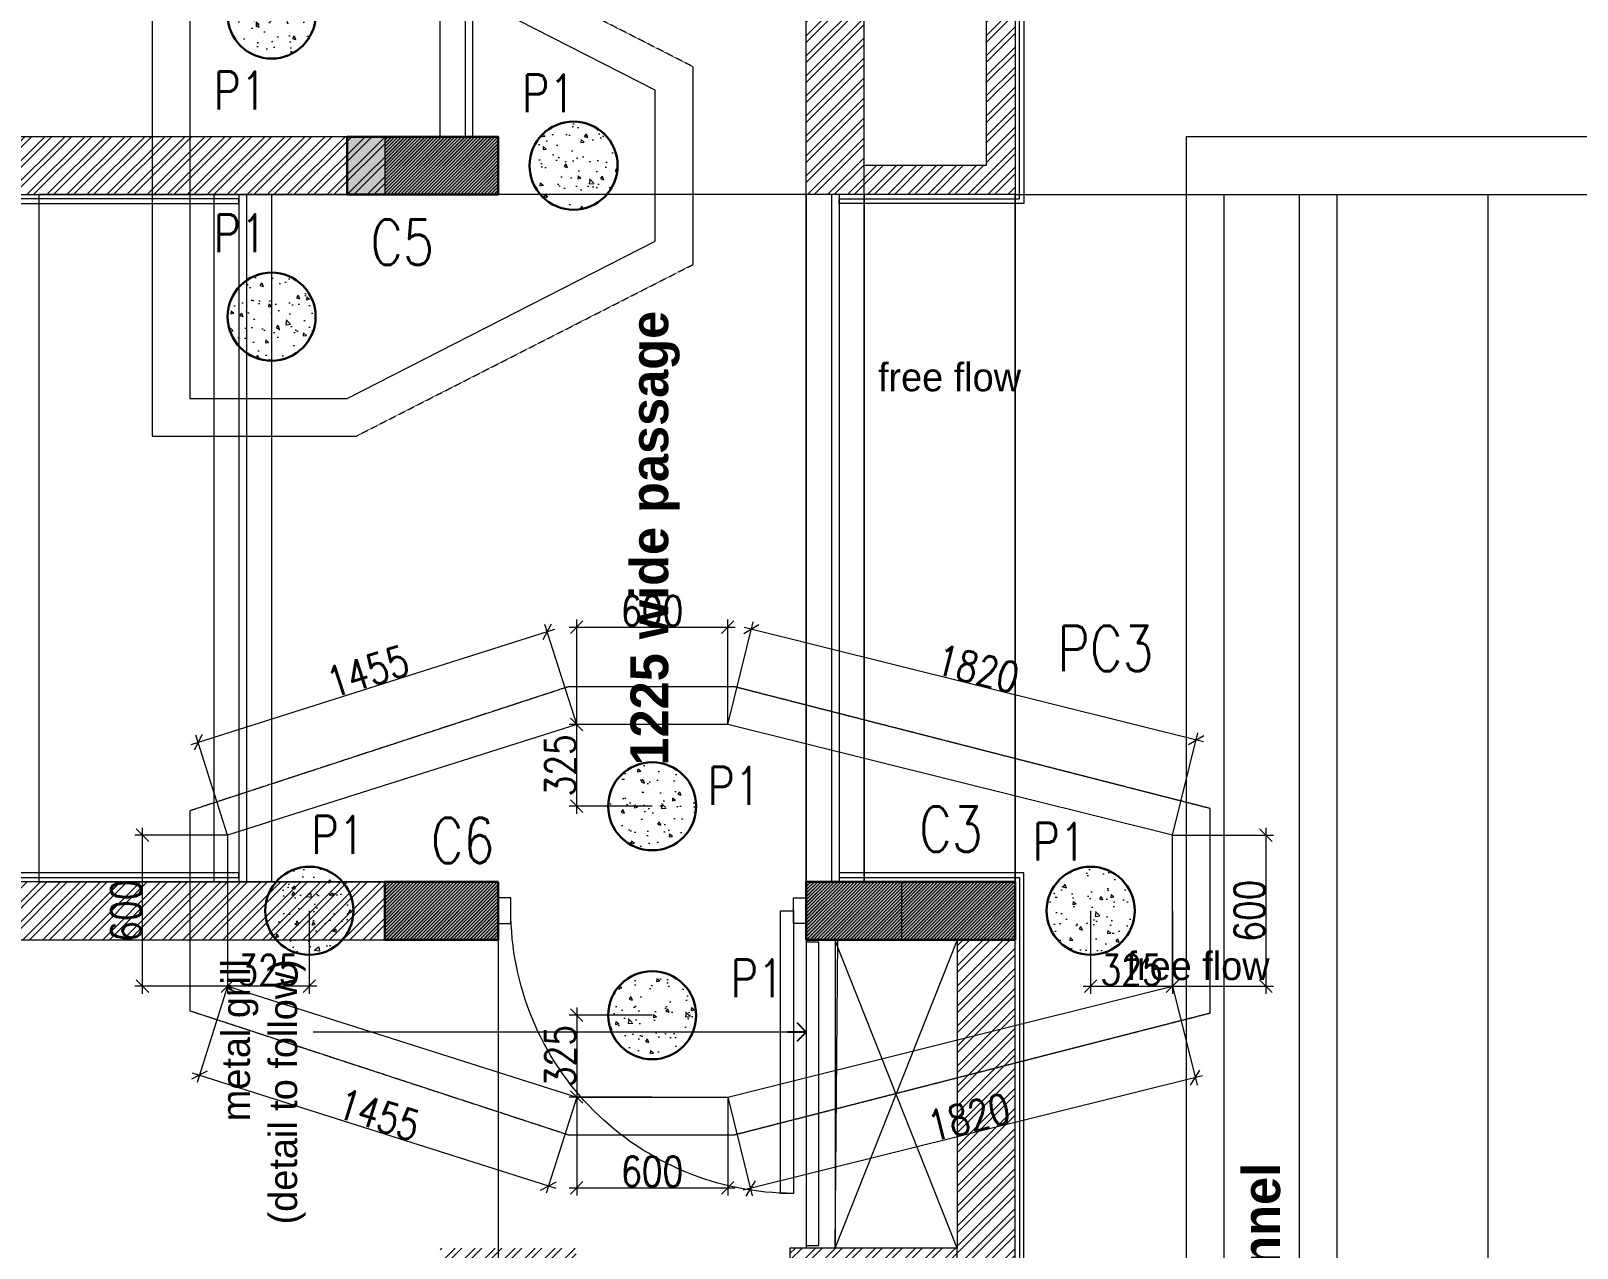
# Model space of a CAD drawing. Header units: metres. Extents: x 5205117 to 5948571, y 646915 to 1143748.
# Drawn here: x 5686707 to 5692852, y 812250 to 817085 of the extents above; entities that cross this region are included whole.
import ezdxf

# ---------------------------------------------------------------- set-up
doc = ezdxf.new("R2010")
doc.units = ezdxf.units.M
doc.header["$MEASUREMENT"] = 0
doc.header["$PDMODE"] = 35
doc.header["$PDSIZE"] = 10
doc.linetypes.add('DASHED', pattern=[0.75, 0.5, -0.25])
doc.linetypes.add('HIDDEN', pattern=[0.375, 0.25, -0.125])
doc.layers.get('0').update_dxf_attribs({"color": 1, "linetype": 'DASHED', "lineweight": 30})
doc.layers.add('A-GF', color=8, linetype='Continuous', lineweight=0, transparency=0.5)
for name, color, linetype, lineweight in [('S-COLUMN & WALL', 5, 'Continuous', 30), ('S-COLUMN_H', 250, 'Continuous', 0), ('S-FOUND-EXCAVATION', 253, 'HIDDEN', 0), ('S-FOUND-FOOTING', 7, 'Continuous', 15), ('S-PILE', 96, 'Continuous', 30), ('S-TEXT', 7, 'Continuous', 0), ('S-TEXT COL.', 1, 'Continuous', 0), ('S-TEXT PILE', 7, 'Continuous', 0)]:
    doc.layers.add(name, color=color, linetype=linetype, lineweight=lineweight)
doc.styles.add('C-ROOM', font='arial.ttf')
doc.styles.add('CENTURY GOTHIC', font='GOTHIC.TTF')
doc.styles.add('SETU 1', font='romans.shx', dxfattribs={"width": 0.8})
doc.styles.get("Standard").update_dxf_attribs({"font": 'GOTHIC.TTF'})
doc.dimstyles.new('A-DIM 100', dxfattribs={"dimscale": 100, "dimtxt": 2.5, "dimasz": 1.5, "dimexe": 1, "dimexo": 1, "dimgap": 0.5, "dimtad": 1, "dimdec": 0, "dimrnd": 5, "dimzin": 3, "dimdsep": 46, "dimtxsty": 'C-ROOM', "dimblk1": 'ARCHTICK', "dimblk2": 'ARCHTICK', "dimsah": 1, "dimcen": 1.5, "dimdle": 1, "dimclrd": 256, "dimclre": 256, "dimclrt": 256, "dimadec": 0, "dimazin": 0, "dimtfac": 0.6, "dimtdec": 0, "dimtofl": 0, "dimtmove": 1, "dimatfit": 3, "dimfxl": 1, "dimtolj": 1, "dimtzin": 0, "dimlwd": -1, "dimlwe": -1, "dimarcsym": 0})
doc.dimstyles.get("Standard").update_dxf_attribs({"dimtxt": 2, "dimasz": 1, "dimexe": 0, "dimexo": 0, "dimgap": 0.1, "dimtad": 1, "dimdsep": 46, "dimtxsty": 'Standard', "dimblk": 'OBLIQUE', "dimcen": 0.1, "dimclrd": 256, "dimclre": 256, "dimclrt": 256, "dimadec": 0, "dimazin": 0, "dimtfac": 1, "dimtofl": 0, "dimtmove": 1, "dimatfit": 2, "dimldrblk": 'OPEN90', "dimfxl": 1, "dimtolj": 1, "dimtzin": 0, "dimlwd": -1, "dimlwe": -1, "dimarcsym": 0})
pattern_1 = [(44.99999999999992, (2002005.084161891, 444907.4846533007), (-6.629126073623877, 6.629126073623889), [])]

# ---------------------------------------------------------------- blocks, each defined once
blk = doc.blocks.new('P2')
at = {"layer": 'S-PILE', "lineweight": 0}
h = blk.add_hatch(dxfattribs=at)
h.set_pattern_fill('AR-CONC', color=256, scale=20)
h.set_pattern_definition([(49.99999999999999, (0, 0), (143.4520365201507, -12.55042699651902), [15, -165]), (355, (0, 0), (-27.7502667226, 150.4384267400024), [12, -132]), (100.45144446, (11.9543362, -1.0458688), (115.7017693454224, 137.8879981937259), [12.7480384, -140.2284224]), (46.18420000000001, (0, 40), (213.4482661343145, -33.10385615861531), [22.5, -247.5]), (96.63563549, (17.787349, 37.2413386), (186.9323891348457, 194.8237201549101), [19.1220684, -210.342752]), (351.1841639899999, (0, 40), (186.9323890109546, 194.823720053998), [18, -198.0000002]), (21, (20, 30), (119.3814104236923, -80.52377813306776), [15, -165]), (326.0000000000001, (20, 30), (48.66306638431634, 145.0300090093706), [12, -132]), (71.45144474, (29.9484508, 23.2896852), (168.0444753459942, 64.50623056127077), [12.748038, -140.2284224]), (37.50000000000001, (0, 0), (2.431971063458134, 66.5787707662623), [0, -130.4, 0, -134, 0, -132.5]), (7.499999999999999, (0, 0), (52.61390748842972, 78.88234237647205), [0, -76.39999999999999, 0, -127.4, 0, -50.5]), (327.5, (-44.6, 0), (106.7644872344818, -4.510974346875951), [0, -50, 0, -156, 0, -207]), (317.5, (-64.6, 0), (116.6372338684772, 20.02099646646354), [0, -65, 0, -103.6, 0, -147])])
edge = h.paths.add_edge_path()
edge.add_arc((0, 0), 175, 0, 360)
at = {"layer": 'S-PILE'}
blk.add_circle((0, 0), 175, dxfattribs=at)
blk = doc.blocks.new('_Oblique')
at = {"color": 0, "linetype": 'ByBlock', "lineweight": -2}
blk.add_line((-0.5, -0.5), (0.5, 0.5), dxfattribs=at)
blk = doc.blocks.new('*D234')
at = {"layer": 'Defpoints', "color": 0, "transparency": 16777216}
for p in [(5691243.6946797, 813290.2664211381), (5689476.194107499, 812850.2658356656), (5689566.595272706, 812487.1206115315)]:
    blk.add_point(p, dxfattribs=at)
at = {"layer": 'S-TEXT', "color": 9, "transparency": 16777216}
for p, q in [((5691243.6946797, 813290.2664211381), (5691341.342851395, 812898.0096718469)), ((5689476.194107499, 812850.2658356656), (5689573.842279194, 812458.0090863744))]:
    blk.add_line(p, q, dxfattribs=at)
at = {"layer": 'S-TEXT', "transparency": 16777216}
blk.add_line((5691363.207370064, 812934.3682034913), (5689537.483747548, 812479.8736050442), dxfattribs=at)
at = {"layer": 'S-TEXT', "transparency": 16777216, "xscale": 50, "yscale": 50, "zscale": 50}
for p, rotation in [((5691334.095844907, 812927.121197004), 13.97903752338413), ((5689566.595272706, 812487.1206115315), 193.9790375233842)]:
    blk.add_blockref('_Oblique', p, dxfattribs=dict(at, rotation=rotation))
at = {"layer": 'S-TEXT', "color": 0, "lineweight": 0, "transparency": 16777216, "insert": (5690434.643711417, 812770.1958754414), "char_height": 120, "attachment_point": 5, "rotation": 13.979037523384171, "style": 'SETU 1'}
blk.add_mtext('\\A1;1820', dxfattribs=at)
blk = doc.blocks.new('*D235')
at = {"layer": 'Defpoints', "color": 0, "transparency": 16777216}
for p in [(5689570.313377553, 814708.3480098948), (5689476.194107499, 814330.2669925063), (5691243.694679702, 813890.2664211378)]:
    blk.add_point(p, dxfattribs=at)
at = {"layer": 'S-TEXT', "color": 9, "transparency": 16777216}
for p, q in [((5689476.194107499, 814330.2669925063), (5689577.560383821, 814737.4595351068)), ((5691243.694679702, 813890.2664211378), (5691345.060956024, 814297.4589637383))]:
    blk.add_line(p, q, dxfattribs=at)
at = {"layer": 'S-TEXT', "transparency": 16777216}
blk.add_line((5691366.925474966, 814261.1004322576), (5689541.201852341, 814715.5950161633), dxfattribs=at)
at = {"layer": 'S-TEXT', "transparency": 16777216, "xscale": 50, "yscale": 50, "zscale": 50}
for p, rotation in [((5689570.313377553, 814708.3480098948), 166.0209629071337), ((5691337.813949754, 814268.3474385263), 346.0209629071337)]:
    blk.add_blockref('_Oblique', p, dxfattribs=dict(at, rotation=rotation))
at = {"layer": 'S-TEXT', "color": 0, "lineweight": 0, "transparency": 16777216, "insert": (5690469.765510568, 814551.4226955022), "char_height": 120, "attachment_point": 5, "rotation": 346.0209629071337, "style": 'SETU 1'}
blk.add_mtext('\\A1;1820', dxfattribs=at)
blk = doc.blocks.new('*D236')
at = {"layer": 'Defpoints', "color": 0, "transparency": 16777216}
for p in [(5688876.194107499, 814330.2669925062), (5687371.789861823, 814258.9112892657), (5687488.693565812, 813890.2664211377)]:
    blk.add_point(p, dxfattribs=at)
at = {"layer": 'S-TEXT', "transparency": 16777216}
blk.add_line((5688787.886958175, 814707.9803258447), (5687343.193307158, 814249.8428240552), dxfattribs=at)
at = {"layer": 'S-TEXT', "color": 9, "transparency": 16777216}
for p, q in [((5688876.194107499, 814330.2669925062), (5688750.2219383, 814727.5084152995)), ((5687488.693565812, 813890.2664211377), (5687362.721396613, 814287.507843931))]:
    blk.add_line(p, q, dxfattribs=at)
at = {"layer": 'S-TEXT', "transparency": 16777216, "xscale": 50, "yscale": 50, "zscale": 50}
for p, rotation in [((5688759.29040351, 814698.9118606342), 17.59472745120702), ((5687371.789861823, 814258.9112892657), 197.594727451207)]:
    blk.add_blockref('_Oblique', p, dxfattribs=dict(at, rotation=rotation))
at = {"layer": 'S-TEXT', "color": 0, "lineweight": 0, "transparency": 16777216, "insert": (5688045.891791377, 814540.8707767251), "char_height": 120, "attachment_point": 5, "rotation": 17.59472745120699, "style": 'SETU 1'}
blk.add_mtext('\\A1;1455', dxfattribs=at)
blk = doc.blocks.new('*D237')
at = {"layer": 'Defpoints', "color": 0, "transparency": 16777216}
for p in [(5687488.69356581, 813290.2664211378), (5688876.194107498, 812850.2658356649), (5688764.179903291, 812497.0395579154)]:
    blk.add_point(p, dxfattribs=at)
at = {"layer": 'S-TEXT', "color": 9, "transparency": 16777216}
for p, q in [((5687488.69356581, 813290.2664211378), (5687367.610896129, 812908.4435888068)), ((5688876.194107498, 812850.2658356649), (5688755.111437816, 812468.4430033339))]:
    blk.add_line(p, q, dxfattribs=at)
at = {"layer": 'S-TEXT', "transparency": 16777216}
blk.add_line((5687348.082807021, 812946.1086088631), (5688792.776457873, 812487.9710924409), dxfattribs=at)
at = {"layer": 'S-TEXT', "transparency": 16777216, "xscale": 50, "yscale": 50, "zscale": 50}
for p, rotation in [((5687376.679361603, 812937.0401433883), 162.4052720195988), ((5688764.179903291, 812497.0395579154), 342.4052720195988)]:
    blk.add_blockref('_Oblique', p, dxfattribs=dict(at, rotation=rotation))
at = {"layer": 'S-TEXT', "color": 0, "lineweight": 0, "transparency": 16777216, "insert": (5688090.077974309, 812778.9990522452), "char_height": 120, "attachment_point": 5, "rotation": 342.4052720195988, "style": 'SETU 1'}
blk.add_mtext('\\A1;1455', dxfattribs=at)
blk = doc.blocks.new('*D238')
at = {"layer": 'Defpoints', "color": 0, "transparency": 16777216}
for p in [(5691243.694679702, 813890.2664211382), (5691243.694679702, 813290.2664211382), (5691614.956580637, 813290.2664211382)]:
    blk.add_point(p, dxfattribs=at)
at = {"layer": 'S-TEXT', "color": 9, "transparency": 16777216}
for p, q in [((5691243.694679702, 813890.2664211382), (5691644.956580637, 813890.2664211382)), ((5691243.694679702, 813290.2664211382), (5691644.956580637, 813290.2664211382))]:
    blk.add_line(p, q, dxfattribs=at)
at = {"layer": 'S-TEXT', "transparency": 16777216}
blk.add_line((5691614.956580637, 813920.2664211382), (5691614.956580637, 813260.2664211382), dxfattribs=at)
at = {"layer": 'S-TEXT', "transparency": 16777216, "xscale": 50, "yscale": 50, "zscale": 50}
for p, rotation in [((5691614.956580637, 813890.2664211382), 90), ((5691614.956580637, 813290.2664211382), 270)]:
    blk.add_blockref('_Oblique', p, dxfattribs=dict(at, rotation=rotation))
at = {"layer": 'S-TEXT', "color": 0, "lineweight": 0, "transparency": 16777216, "insert": (5691549.956580636, 813590.2664211363), "char_height": 120, "attachment_point": 5, "rotation": 90, "style": 'SETU 1'}
blk.add_mtext('\\A1;600', dxfattribs=at)
blk = doc.blocks.new('*D239')
at = {"layer": 'Defpoints', "color": 0, "transparency": 16777216}
for p in [(5688876.194107498, 812850.2658356653), (5689476.194107498, 812850.2658356653), (5689476.194107498, 812489.6467525458)]:
    blk.add_point(p, dxfattribs=at)
at = {"layer": 'S-TEXT', "color": 9, "transparency": 16777216}
for p, q in [((5688876.194107498, 812850.2658356653), (5688876.194107498, 812459.6467525458)), ((5689476.194107498, 812850.2658356653), (5689476.194107498, 812459.6467525458))]:
    blk.add_line(p, q, dxfattribs=at)
at = {"layer": 'S-TEXT', "transparency": 16777216}
blk.add_line((5688846.194107498, 812489.6467525458), (5689506.194107498, 812489.6467525458), dxfattribs=at)
at = {"layer": 'S-TEXT', "transparency": 16777216, "xscale": 50, "yscale": 50, "zscale": 50, "rotation": 180}
blk.add_blockref('_Oblique', (5688876.194107498, 812489.6467525458), dxfattribs=at)
at = {"layer": 'S-TEXT', "transparency": 16777216, "xscale": 50, "yscale": 50, "zscale": 50}
blk.add_blockref('_Oblique', (5689476.194107498, 812489.6467525458), dxfattribs=at)
at = {"layer": 'S-TEXT', "color": 0, "lineweight": 0, "transparency": 16777216, "insert": (5689176.194107498, 812554.6467525458), "char_height": 120, "attachment_point": 5, "style": 'SETU 1'}
blk.add_mtext('\\A1;600', dxfattribs=at)
blk = doc.blocks.new('*D240')
at = {"layer": 'Defpoints', "color": 0, "transparency": 16777216}
for p in [(5687150.925110467, 813890.2664211382), (5687488.693565813, 813890.2664211382), (5687488.693565813, 813290.2664211382)]:
    blk.add_point(p, dxfattribs=at)
at = {"layer": 'S-TEXT', "color": 9, "transparency": 16777216}
for p, q in [((5687488.693565813, 813890.2664211382), (5687120.925110467, 813890.2664211382)), ((5687488.693565813, 813290.2664211382), (5687120.925110467, 813290.2664211382))]:
    blk.add_line(p, q, dxfattribs=at)
at = {"layer": 'S-TEXT', "transparency": 16777216}
blk.add_line((5687150.925110467, 813260.2664211382), (5687150.925110467, 813920.2664211382), dxfattribs=at)
at = {"layer": 'S-TEXT', "transparency": 16777216, "xscale": 50, "yscale": 50, "zscale": 50}
for p, rotation in [((5687150.925110467, 813890.2664211382), 90), ((5687150.925110467, 813290.2664211382), 270)]:
    blk.add_blockref('_Oblique', p, dxfattribs=dict(at, rotation=rotation))
at = {"layer": 'S-TEXT', "color": 0, "lineweight": 0, "transparency": 16777216, "insert": (5687085.925110466, 813590.2664211363), "char_height": 120, "attachment_point": 5, "rotation": 90, "style": 'SETU 1'}
blk.add_mtext('\\A1;600', dxfattribs=at)
blk = doc.blocks.new('*D241')
at = {"layer": 'Defpoints', "color": 0, "transparency": 16777216}
for p in [(5689476.194107498, 814716.7748703465), (5688876.194107498, 814330.2669925062), (5689476.194107498, 814330.2669925062)]:
    blk.add_point(p, dxfattribs=at)
at = {"layer": 'S-TEXT', "color": 9, "transparency": 16777216}
for p, q in [((5688876.194107498, 814330.2669925062), (5688876.194107498, 814746.7748703465)), ((5689476.194107498, 814330.2669925062), (5689476.194107498, 814746.7748703465))]:
    blk.add_line(p, q, dxfattribs=at)
at = {"layer": 'S-TEXT', "transparency": 16777216}
blk.add_line((5688846.194107498, 814716.7748703465), (5689506.194107498, 814716.7748703465), dxfattribs=at)
at = {"layer": 'S-TEXT', "transparency": 16777216, "xscale": 50, "yscale": 50, "zscale": 50, "rotation": 180}
blk.add_blockref('_Oblique', (5688876.194107498, 814716.7748703465), dxfattribs=at)
at = {"layer": 'S-TEXT', "transparency": 16777216, "xscale": 50, "yscale": 50, "zscale": 50}
blk.add_blockref('_Oblique', (5689476.194107498, 814716.7748703465), dxfattribs=at)
at = {"layer": 'S-TEXT', "color": 0, "lineweight": 0, "transparency": 16777216, "insert": (5689176.194107498, 814781.7748703465), "char_height": 120, "attachment_point": 5, "style": 'SETU 1'}
blk.add_mtext('\\A1;600', dxfattribs=at)
blk = doc.blocks.new('*D231')
at = {"layer": 'Defpoints', "color": 0, "transparency": 16777216}
for p in [(5687488.693565811, 813590.266337212), (5687813.693565811, 813590.266337212), (5687488.693565811, 813290.266421139)]:
    blk.add_point(p, dxfattribs=at)
at = {"layer": 'S-TEXT', "color": 9, "transparency": 16777216}
for p, q in [((5687488.693565811, 813590.266337212), (5687488.693565811, 813260.266421139)), ((5687813.693565811, 813590.266337212), (5687813.693565811, 813260.266421139))]:
    blk.add_line(p, q, dxfattribs=at)
at = {"layer": 'S-TEXT', "transparency": 16777216}
blk.add_line((5687843.693565811, 813290.266421139), (5687458.693565811, 813290.266421139), dxfattribs=at)
at = {"layer": 'S-TEXT', "transparency": 16777216, "xscale": 50, "yscale": 50, "zscale": 50, "rotation": 180}
blk.add_blockref('_Oblique', (5687488.693565811, 813290.266421139), dxfattribs=at)
at = {"layer": 'S-TEXT', "transparency": 16777216, "xscale": 50, "yscale": 50, "zscale": 50}
blk.add_blockref('_Oblique', (5687813.693565811, 813290.266421139), dxfattribs=at)
at = {"layer": 'S-TEXT', "color": 0, "lineweight": 0, "transparency": 16777216, "insert": (5687651.193565811, 813355.266421139), "char_height": 120, "attachment_point": 5, "style": 'SETU 1'}
blk.add_mtext('\\A1;325', dxfattribs=at)
blk = doc.blocks.new('*D242')
at = {"layer": 'Defpoints', "color": 0, "transparency": 16777216}
for p in [(5690918.6946797, 813590.266337212), (5691243.6946797, 813590.2664211377), (5691243.6946797, 813290.2664211378)]:
    blk.add_point(p, dxfattribs=at)
at = {"layer": 'S-TEXT', "color": 9, "transparency": 16777216}
for p, q in [((5690918.6946797, 813590.266337212), (5690918.6946797, 813260.2664211378)), ((5691243.6946797, 813590.2664211377), (5691243.6946797, 813260.2664211378))]:
    blk.add_line(p, q, dxfattribs=at)
at = {"layer": 'S-TEXT', "transparency": 16777216}
blk.add_line((5690888.6946797, 813290.2664211378), (5691273.6946797, 813290.2664211378), dxfattribs=at)
at = {"layer": 'S-TEXT', "transparency": 16777216, "xscale": 50, "yscale": 50, "zscale": 50, "rotation": 180}
blk.add_blockref('_Oblique', (5690918.6946797, 813290.2664211378), dxfattribs=at)
at = {"layer": 'S-TEXT', "transparency": 16777216, "xscale": 50, "yscale": 50, "zscale": 50}
blk.add_blockref('_Oblique', (5691243.6946797, 813290.2664211378), dxfattribs=at)
at = {"layer": 'S-TEXT', "color": 0, "lineweight": 0, "transparency": 16777216, "insert": (5691081.1946797, 813355.2664211378), "char_height": 120, "attachment_point": 5, "style": 'SETU 1'}
blk.add_mtext('\\A1;325', dxfattribs=at)
blk = doc.blocks.new('*D243')
at = {"layer": 'Defpoints', "color": 0, "transparency": 16777216}
for p in [(5688876.194107513, 814330.2669925067), (5689176.1941075, 814330.2669925067), (5689176.1941075, 814005.2669925067)]:
    blk.add_point(p, dxfattribs=at)
at = {"layer": 'S-TEXT', "color": 9, "transparency": 16777216}
for p, q in [((5689176.1941075, 814330.2669925067), (5688846.194107513, 814330.2669925067)), ((5689176.1941075, 814005.2669925067), (5688846.194107513, 814005.2669925067))]:
    blk.add_line(p, q, dxfattribs=at)
at = {"layer": 'S-TEXT', "transparency": 16777216}
blk.add_line((5688876.194107513, 813975.2669925067), (5688876.194107513, 814360.2669925067), dxfattribs=at)
at = {"layer": 'S-TEXT', "transparency": 16777216, "xscale": 50, "yscale": 50, "zscale": 50}
for p, rotation in [((5688876.194107513, 814330.2669925067), 90), ((5688876.194107513, 814005.2669925067), 270)]:
    blk.add_blockref('_Oblique', p, dxfattribs=dict(at, rotation=rotation))
at = {"layer": 'S-TEXT', "color": 0, "lineweight": 0, "transparency": 16777216, "insert": (5688811.194107512, 814167.7669925048), "char_height": 120, "attachment_point": 5, "rotation": 90, "style": 'SETU 1'}
blk.add_mtext('\\A1;325', dxfattribs=at)
blk = doc.blocks.new('*D244')
at = {"layer": 'Defpoints', "color": 0, "transparency": 16777216}
for p in [(5689176.194107499, 813175.2658535835), (5688876.194107513, 812850.2658356657), (5689176.1941075, 812850.2658356657)]:
    blk.add_point(p, dxfattribs=at)
at = {"layer": 'S-TEXT', "transparency": 16777216}
blk.add_line((5688876.194107513, 813205.2658535835), (5688876.194107513, 812820.2658356657), dxfattribs=at)
at = {"layer": 'S-TEXT', "color": 9, "transparency": 16777216}
for p, q in [((5689176.194107499, 813175.2658535835), (5688846.194107513, 813175.2658535835)), ((5689176.1941075, 812850.2658356657), (5688846.194107513, 812850.2658356657))]:
    blk.add_line(p, q, dxfattribs=at)
at = {"layer": 'S-TEXT', "transparency": 16777216, "xscale": 50, "yscale": 50, "zscale": 50}
for p, rotation in [((5688876.194107513, 813175.2658535835), 90), ((5688876.194107513, 812850.2658356657), 270)]:
    blk.add_blockref('_Oblique', p, dxfattribs=dict(at, rotation=rotation))
at = {"layer": 'S-TEXT', "color": 0, "lineweight": 0, "transparency": 16777216, "insert": (5688811.194107512, 813012.7658446227), "char_height": 120, "attachment_point": 5, "rotation": 90, "style": 'SETU 1'}
blk.add_mtext('\\A1;325', dxfattribs=at)
blk = doc.blocks.new('_Open90')
at = {"color": 0, "linetype": 'ByBlock', "lineweight": -2}
for p, q in [((0, 0), (-1, 0)), ((-0.5, 0.5), (0, 0)), ((0, 0), (-0.5, -0.5))]:
    blk.add_line(p, q, dxfattribs=at)

msp = doc.modelspace()

# ---------------------------------------------------------------- hatches: boundary and pattern name
at = {"layer": 'A-GF', "ltscale": 5}
h = msp.add_hatch(dxfattribs=at)
h.set_pattern_fill('ANSI32', color=256, scale=150)
h.set_pattern_definition([(45, (2381980.782395632, 499763.4605104462), (-39.77475644174329, 39.7747564417433), []), (45, (2382007.298899882, 499763.4605104462), (-39.77475644174329, 39.7747564417433), [])])
h.paths.add_polyline_path([(5713728.693550553, 818510.2669085816), (5708828.693550552, 818510.2669085817), (5708828.693550552, 817910.2669085817), (5713728.693550553, 817910.2669085816)])
h.paths.add_polyline_path([(5709058.693550552, 818280.2669085817), (5709058.693550552, 818140.2669085817), (5713498.693550553, 818140.2669085816), (5713498.693550553, 818280.2669085816)], flags=16)
h.paths.add_polyline_path([(5710768.693550553, 813220.2669085817), (5710283.693550553, 813220.2669085817), (5710283.693550553, 813475.2669085817), (5710768.693550553, 813475.2669085817)], flags=16)
h.paths.add_polyline_path([(5708298.693550552, 818280.2669085817), (5701273.693550552, 818280.2669085817), (5701273.693550553, 819525.2669085816), (5701503.693550553, 819525.2669085816), (5701503.693550552, 818510.2669085817), (5704338.693550552, 818510.2669085816), (5704338.693550553, 819525.2669085816), (5704938.693550553, 819525.2669085816), (5704938.693550552, 818510.2669085817), (5708528.693550552, 818510.2669085817), (5708528.693550552, 817910.2669085817), (5708298.693550552, 817910.2669085817)])
h.paths.add_polyline_path([(5698318.693550552, 818510.2669085817), (5698318.693550552, 816435.2669085817), (5699148.693550552, 816435.2669085817), (5699148.693550552, 818510.2669085817)])
h.paths.add_polyline_path([(5698918.693550552, 816550.2669085817), (5698918.693550552, 818280.2669085817), (5698433.693550552, 818280.2669085817), (5698433.693550552, 816550.2669085817)], flags=16)
h.paths.add_polyline_path([(5710768.693550553, 809705.2669085815), (5710283.693550553, 809705.2669085815), (5710283.693550553, 809450.2669085815), (5710768.693550553, 809450.2669085815)], flags=16)
h.paths.add_polyline_path([(5710053.693550553, 813105.2669085817), (5710883.693550553, 813105.2669085817), (5710883.693550553, 813705.2669085817), (5707848.693550553, 813705.2669085817), (5707848.693550553, 813475.2669085817), (5710053.693550553, 813475.2669085817)])
h.paths.add_polyline_path([(5701273.693550552, 821395.2669085816), (5698548.693550552, 821395.2669085816), (5698548.693550552, 821140.2669085816), (5701273.693550552, 821140.2669085816)], flags=16)
h.paths.add_polyline_path([(5704823.693550552, 818510.2669085817), (5704823.693550553, 819295.2669085816), (5704568.693550553, 819295.2669085816), (5704568.693550552, 818510.2669085817)], flags=16)
h.paths.add_polyline_path([(5704938.693550552, 821625.2669085816), (5704938.693550552, 821025.2669085816), (5704338.693550552, 821025.2669085816), (5704338.693550552, 821625.2669085816)])
h.paths.add_polyline_path([(5690388.693550552, 821140.2669085816), (5690388.693550552, 821395.2669085816), (5689903.693550552, 821395.2669085816), (5689903.693550552, 821140.2669085816)], flags=16)
h.paths.add_polyline_path([(5690618.693550552, 818510.2669085817), (5690618.693550552, 816435.2669085817), (5689788.693550552, 816435.2669085817), (5689788.693550552, 818510.2669085817)])
h.paths.add_polyline_path([(5690018.693550552, 816550.2669085817), (5690018.693550552, 818280.2669085817), (5690503.693550552, 818280.2669085817), (5690503.693550552, 816550.2669085817)], flags=16)
h.paths.add_polyline_path([(5682233.693550552, 817035.2669085817), (5681403.693550552, 817035.2669085817), (5681403.693550552, 816435.2669085817), (5688563.693550552, 816435.2669085817), (5688563.693550552, 816665.2669085817), (5682233.693550552, 816665.2669085817)])
h.paths.add_polyline_path([(5688563.693550552, 813705.2669085817), (5682928.693550552, 813705.2669085817), (5682928.693550552, 813105.2669085817), (5683758.693550552, 813105.2669085817), (5683758.693550552, 813475.2669085817), (5688563.693550552, 813475.2669085817)])
h.paths.add_polyline_path([(5683043.693550552, 813220.2669085817), (5683043.693550552, 813475.2669085817), (5683528.693550552, 813475.2669085817), (5683528.693550552, 813220.2669085817)], flags=16)
h.paths.add_polyline_path([(5683528.693550552, 809450.2669085817), (5683528.693550552, 809705.2669085817), (5683043.693550552, 809705.2669085817), (5683043.693550552, 809450.2669085817)], flags=16)
h.paths.add_polyline_path([(5710883.693550553, 809220.2669085732), (5704708.693550552, 809220.2669085803), (5704708.693550553, 809935.2669085818), (5704938.693550553, 809935.2669085818), (5704938.693550552, 809450.2669085815), (5706583.693550553, 809450.2669085811), (5706583.693550553, 809935.2669085815), (5706698.693550553, 809935.2669085815), (5706698.693550553, 809450.2669085811), (5710053.693550553, 809450.2669085815), (5710053.693550553, 809820.2669085815), (5710883.693550553, 809820.2669085815)])
h.paths.add_polyline_path([(5703658.693550552, 809935.2669085815), (5703658.693550552, 809220.2669085815), (5702503.693550552, 809220.2669085815), (5702503.693550552, 809935.2669085815), (5702618.693550551, 809935.2669085815), (5702618.693550552, 809450.2669085801), (5703543.693550551, 809450.2669085814), (5703543.693550552, 809935.2669085815)], flags=17)
h.paths.add_polyline_path([(5701503.693550552, 821625.2669085816), (5698318.693550552, 821625.2669085814), (5698318.693550552, 821255.2669085816), (5690618.693550552, 821255.2669085816), (5690618.693550552, 821625.2669085816), (5681403.693550552, 821625.2669085816), (5681403.693550552, 821025.2669085816), (5682233.693550552, 821025.2669085816), (5682233.693550552, 821395.2669085816), (5689788.693550552, 821395.2669085816), (5689788.693550552, 821025.2669085816), (5701503.693550552, 821025.2669085816)])
h.paths.add_polyline_path([(5682003.693550552, 821395.2669085816), (5682003.693550552, 821140.2669085816), (5681518.693550552, 821140.2669085816), (5681518.693550552, 821395.2669085816)], flags=16)
h.paths.add_polyline_path([(5682003.693550552, 816665.2669085817), (5682003.693550552, 816920.2669085817), (5681518.693550552, 816920.2669085817), (5681518.693550552, 816665.2669085817)], flags=16)
h.paths.add_polyline_path([(5704568.693550552, 821395.2669085816), (5704568.693550552, 821140.2669085816), (5704823.693550552, 821140.2669085816), (5704823.693550552, 821395.2669085816)], flags=16)
h.paths.add_polyline_path([(5706583.693550553, 812200.2669085774), (5706583.693550553, 813475.2669085826), (5706098.693550553, 813475.2669085826), (5706098.693550553, 813705.2669085817), (5706698.693550553, 813705.2669085817), (5706698.693550553, 810835.2669085815), (5706583.693550553, 810835.2669085815), (5706583.693550553, 812085.2669085774), (5702618.693550553, 812085.2669085775), (5702618.693550553, 812200.2669085771)])
h.paths.add_polyline_path([(5698433.693550552, 813475.2669085821), (5700098.693550552, 813475.2669085817), (5700098.693550553, 811775.2669085818), (5698318.693550554, 811775.2669085818), (5698318.693550552, 809220.2669085815), (5699148.693550551, 809220.2669085815), (5699148.693550552, 809935.2669085815), (5698433.693550552, 809935.2669085815), (5698433.693550553, 811660.2669085818), (5700098.693550553, 811660.2669085818), (5700098.693550552, 810785.2669085815), (5700213.693550552, 810785.2669085815), (5700213.693550552, 813475.2669085817), (5702503.693550552, 813475.2669085817), (5702503.693550552, 810835.2669085815), (5702618.693550552, 810835.2669085815), (5702618.693550552, 813475.2669085816), (5704823.693550553, 813475.2669085815), (5704823.693550551, 813050.2669085755), (5704938.693550551, 813050.2669085755), (5704938.693550553, 813475.2669085815), (5704938.693550553, 813475.2669085822), (5704938.693550553, 813705.2669085822), (5698318.693550552, 813705.2669085817), (5698318.693550554, 812675.2669085817), (5698433.693550553, 812675.2669085817)])
h.paths.add_polyline_path([(5698548.693550552, 809450.2669085815), (5699033.693550552, 809450.2669085815), (5699033.693550552, 809820.2669085815), (5698548.693550552, 809820.2669085814)], flags=16)
h.paths.add_polyline_path([(5699748.693550552, 809820.2669085815), (5700213.693550552, 809820.2669085815), (5700213.693550552, 809935.2669085815), (5699748.693550552, 809935.2669085815)], flags=17)
h.paths.add_polyline_path([(5688873.693550552, 812250.2669085814), (5688333.693550555, 812250.2669085814), (5688333.693550552, 809450.2669085817), (5683758.693550552, 809450.2669085817), (5683758.693550552, 809820.2669085817), (5682928.693550552, 809820.2669085817), (5682928.693550552, 809220.2669085817), (5689048.693550552, 809220.2669085817), (5689048.693550552, 809450.2669085817), (5688448.693550552, 809450.2669085817), (5688448.693550555, 812135.2669085816), (5688873.693550552, 812135.2669085816)])
h.paths.add_polyline_path([(5689723.693550552, 812250.2669085816), (5689723.693550552, 812135.2669085816), (5690503.693550552, 812135.2669085816), (5690503.693550552, 809450.2669085817), (5689648.693550552, 809450.2669085817), (5689648.693550552, 809220.2669098482), (5690618.693550552, 809220.2669085817), (5690618.693550552, 813705.2669085817), (5689788.693550552, 813705.2669085817), (5689788.693550552, 813475.2669085817), (5690388.693550552, 813475.2669085817), (5690388.693550552, 812250.2669085816)])
at = {"layer": 'A-GF', "ltscale": 100}
h = msp.add_hatch(dxfattribs=at)
h.set_pattern_fill('ANSI31', color=256, scale=75, angle=-5.088887490341627e-14)
h.set_pattern_definition(pattern_1)
h.paths.add_polyline_path([(5688113.693550553, 816665.2669085823), (5688563.693550552, 816665.2669085823), (5688563.693550552, 816435.2669085823), (5688113.693550553, 816435.2669085823)])
h = msp.add_hatch(dxfattribs=at)
h.set_pattern_fill('ANSI31', color=256, scale=75, angle=-5.088887490341627e-14)
h.set_pattern_definition([(44.99999999999992, (1999950.08416189, 444907.4846533011), (-6.629126073623877, 6.629126073623889), [])])
h.paths.add_polyline_path([(5688113.693550553, 813705.2659375069), (5688563.693550552, 813705.2669085817), (5688563.693550551, 813475.2669085818), (5688113.693550552, 813475.265937507)])
h = msp.add_hatch(dxfattribs=at)
h.set_pattern_fill('ANSI31', color=256, scale=75, angle=-5.088887490341627e-14)
h.set_pattern_definition(pattern_1)
h.paths.add_polyline_path([(5689788.693550551, 813475.2659375075), (5689788.693550552, 813705.2659375075), (5690618.693550553, 813705.2669085822), (5690618.693550553, 813475.2669085822)])
at = {"layer": 'S-COLUMN_H'}
h = msp.add_hatch(color=256, dxfattribs=at)
h.dxf.hatch_style = 1
h.paths.add_polyline_path([(5687963.693565812, 816665.2669085829), (5687963.693565812, 816435.2669085829), (5688563.693565812, 816435.2669085829), (5688563.693565812, 816665.2669085829)])
h = msp.add_hatch(color=256, dxfattribs=at)
h.dxf.hatch_style = 1
h.paths.add_polyline_path([(5688563.692421403, 813705.2669925062), (5688563.692421403, 813475.2669925062), (5688113.69245192, 813475.2669963209), (5688113.69245192, 813705.2669963209)])
h = msp.add_hatch(color=256, dxfattribs=at)
h.dxf.hatch_style = 1
h.paths.add_polyline_path([(5690618.693599105, 813705.2669085824), (5690618.693599105, 813475.2669085824), (5689788.693614364, 813475.2669085824), (5689788.693614364, 813705.2669085824)])

# ---------------------------------------------------------------- linework, layer by layer
at = {"layer": 'A-GF', "ltscale": 5}
for p, q in [((5688333.693550552, 816665.2669085818), (5688333.693550552, 821395.2669085816)), ((5688433.693550552, 816665.2669085818), (5688433.693550552, 821395.2669085816)), ((5688463.693550552, 816665.2669085818), (5688463.693550552, 821395.2669085816)), ((5687433.693550554, 816435.2669085823), (5687433.693550554, 813705.2669085823)), ((5687533.693550554, 816435.2669085823), (5687533.693550554, 813705.2669085823)), ((5687563.693550554, 816435.2669085823), (5687563.693550554, 813705.2669085823)), ((5687663.693550554, 816435.2669085823), (5687663.693550554, 813705.2669085823)), ((5689788.693550552, 816435.2669085818), (5689788.693550552, 813705.2669085818)), ((5689888.693550552, 816435.2669085818), (5689888.693550552, 813705.2669085818)), ((5689918.693550552, 816435.2669085818), (5689918.693550552, 813705.2669085818)), ((5690018.693550552, 816435.2669085818), (5690018.693550552, 813705.2669085818)), ((5690618.693550552, 816435.2669085818), (5698318.693550553, 816435.2669085818)), ((5690618.693550552, 816435.2669085818), (5690618.693550552, 813705.2669085818)), ((5690618.69356404, 813705.2669085822), (5690618.693550552, 816435.2669085816)), ((5691448.693550903, 809450.266908558), (5691448.693550553, 816435.266908569)), ((5691748.693550903, 809450.266908573), (5691748.693550553, 816435.2669085842)), ((5691898.693550903, 809450.2669085806), (5691898.693550553, 816435.2669085916)), ((5692498.693550903, 809450.2669085921), (5692498.693550553, 816435.2669085916)), ((5689788.693550552, 813475.2669097298), (5689788.693550552, 812250.2669085816)), ((5689903.693642963, 813475.267142422), (5689903.693642963, 812250.267141274))]:
    msp.add_line(p, q, dxfattribs=at)
at = {"layer": 'A-GF', "ltscale": 10}
for p, q in [((5688563.693550553, 813641.3085752483), (5688563.693550553, 813539.2252419151)), ((5688614.735217219, 813641.3085752483), (5688563.693550553, 813641.3085752483)), ((5688614.735217219, 813539.2252419151), (5688614.735217219, 813641.3085752483)), ((5689737.651883885, 813539.2252419151), (5689737.651883885, 813641.3085752483)), ((5689737.651883885, 813641.3085752483), (5689788.693550552, 813641.3085752483)), ((5689788.693550552, 813641.3085752483), (5689788.693550552, 813539.2252419151)), ((5689686.610217219, 812467.3502419154), (5689686.610217219, 813590.2669085818)), ((5689686.610217219, 813590.2669085818), (5689737.651883885, 813590.2669085818)), ((5689737.651883885, 813590.2669085818), (5689737.651883885, 812467.3502419154)), ((5688563.693550553, 813539.2252419151), (5688614.735217219, 813539.2252419151)), ((5689788.693550552, 813539.2252419151), (5689737.651883885, 813539.2252419151)), ((5689737.651883885, 812467.3502419154), (5689686.610217219, 812467.3502419154))]:
    msp.add_line(p, q, dxfattribs=at)
at = {"layer": 'A-GF', "ltscale": 5}
for points in [[(5690618.693550552, 818510.2669085817), (5690618.693550552, 816435.2669085817), (5689788.693550552, 816435.2669085817), (5689788.693550552, 818510.2669085817)], [(5689918.693550552, 816418.2669085817), (5690635.693550552, 816418.2669085817), (5690635.693550552, 818380.2669085818), (5690653.693550552, 818380.2669085818), (5690653.693550552, 816400.2669085817), (5689918.693550552, 816400.2669085817)], [(5698318.693550553, 813705.2669085823), (5698318.693550553, 817680.2669098387), (5690618.693550553, 817680.2669098385), (5690618.693550553, 813705.2669085822), (5690018.693550553, 813705.2669085822), (5690018.693550553, 818280.2669085821), (5698918.693550553, 818280.2669085822), (5698918.693550553, 813705.2669085823)], [(5690018.693550552, 816550.2669085817), (5690018.693550552, 818280.2669085817), (5690503.693550552, 818280.2669085817), (5690503.693550552, 816550.2669085817)], [(5682233.693550552, 817035.2669085817), (5681403.693550552, 817035.2669085817), (5681403.693550552, 816435.2669085817), (5688563.693550552, 816435.2669085817), (5688563.693550552, 816665.2669085817), (5682233.693550552, 816665.2669085817)], [(5691298.693550555, 809220.2669098374), (5696928.693550553, 809220.2669098374), (5696928.693550928, 811690.2669098367), (5695048.693550507, 811690.2669098367), (5695048.693550508, 815205.1863903307), (5695728.774068959, 815205.1863903307), (5695728.774068771, 816665.3014613568), (5691298.693550555, 816665.3014613568)], [(5690168.693550553, 813475.2669085818), (5690168.693550553, 813705.2659375074), (5689788.693550552, 813705.2669085823), (5689788.693550552, 816435.2669085772), (5686738.679101096, 816435.2669085828), (5686738.679101096, 813705.2669085831), (5688563.693550175, 813705.2669085797), (5688563.693550551, 809450.2669085828), (5690388.693550551, 809450.2669085829), (5690388.693550551, 812250.2669085825), (5689903.693550552, 812250.2669085825), (5689913.537542305, 813475.2669085818)], [(5687533.693550554, 813722.2669085817), (5687533.693550554, 813740.2669085817), (5682893.693550552, 813740.2669085817), (5682893.693550552, 813070.2669085817), (5683628.693550552, 813070.2669085817), (5683628.693550552, 813088.2669085817), (5682911.693550552, 813088.2669085817), (5682911.693550552, 813722.2669085817), (5687533.693550554, 813722.2669085817)], [(5688563.693550552, 813705.2669085817), (5682928.693550552, 813705.2669085817), (5682928.693550552, 813105.2669085817), (5683758.693550552, 813105.2669085817), (5683758.693550552, 813475.2669085817), (5688563.693550552, 813475.2669085817)], [(5689918.693550552, 813722.2669085817), (5690635.693550552, 813722.2669085817), (5690635.693550552, 809203.2669085558), (5689631.693550552, 809203.2669098742), (5689631.693550552, 809377.7669085823), (5689613.693550552, 809377.7669085823), (5689613.693550552, 809185.2669099016), (5690653.693550552, 809185.2669085283), (5690653.693550552, 813740.2669085817), (5689918.693550552, 813740.2669085817)], [(5689723.693550552, 812250.2669085816), (5689723.693550552, 812135.2669085816), (5690503.693550552, 812135.2669085816), (5690503.693550552, 809450.2669085817), (5689648.693550552, 809450.2669085817), (5689648.693550552, 809220.2669098482), (5690618.693550552, 809220.2669085817), (5690618.693550552, 813705.2669085817), (5689788.693550552, 813705.2669085817), (5689788.693550552, 813475.2669085817), (5690388.693550552, 813475.2669085817), (5690388.693550552, 812250.2669085816)]]:
    msp.add_lwpolyline(points, close=True, dxfattribs=at)
for points in [[(5687533.693550554, 816418.2669085817), (5681386.693550552, 816418.2669085817), (5681386.693550552, 817052.2669085817), (5682103.693550552, 817052.2669085817), (5682103.693550552, 817070.2669085817), (5681368.693550552, 817070.2669085817), (5681368.693550552, 816400.2669085817), (5687533.693550554, 816400.2669085817), (5687533.693550554, 816418.2669085817)], [(5690388.693550552, 812250.2669085817), (5689903.693550553, 813471.5199361184), (5689903.693550553, 812250.2669085817), (5690388.693550552, 813471.5199361184)]]:
    msp.add_lwpolyline(points, dxfattribs=at)
at = {"layer": 'A-GF', "ltscale": 5, "flags": 128}
for points in [[(5688113.693550553, 816665.2669085823), (5688113.693550553, 816435.2669085823), (5688563.693550552, 816435.2669085823), (5688563.693550552, 816665.2669085823)], [(5688113.693550553, 813705.2659375069), (5688113.693550552, 813475.265937507), (5688563.693550551, 813475.2669085818), (5688563.693550552, 813705.2669085817)], [(5689788.693550552, 813705.2659375075), (5689788.693550551, 813475.2659375075), (5690618.693550553, 813475.2669085822), (5690618.693550553, 813705.2669085822)]]:
    msp.add_lwpolyline(points, close=True, dxfattribs=at)
at = {"layer": 'A-GF'}
msp.add_lwpolyline([(5689838.693550317, 812260.2669085816), (5689838.693550316, 813465.2669085817), (5689788.693550552, 813465.2669085817), (5689788.693550553, 812260.2669085816)], close=True, dxfattribs=at)
at = {"layer": 'A-GF', "ltscale": 2, "extrusion": (0, 0, -1)}
msp.add_ellipse((5689737.651883885, 813590.2669085818), major_axis=(-978.279476994535, -551.2813303285814), ratio=0.9999999999997997, start_param=-1.057631374764717, end_param=0.5131649520303516, dxfattribs=at)
at = {"layer": 'S-COLUMN & WALL', "color": 5}
for points in [[(5687963.693565812, 816665.2669085829), (5687963.693565812, 816435.2669085829), (5688563.693565812, 816435.2669085829), (5688563.693565812, 816665.2669085829)], [(5688563.692421403, 813705.2669925062), (5688563.692421403, 813475.2669925062), (5688113.69245192, 813475.2669963209), (5688113.69245192, 813705.2669963209)], [(5690618.693599105, 813705.2669085824), (5690618.693599105, 813475.2669085824), (5689788.693614364, 813475.2669085824), (5689788.693614364, 813705.2669085824)]]:
    msp.add_lwpolyline(points, close=True, dxfattribs=at)
at = {"layer": 'S-FOUND-EXCAVATION'}
for points in [[(5687188.693491213, 815475.2669212505), (5687999.103736706, 815475.2669212505), (5689338.693491213, 816157.5618103917), (5689338.693491213, 816942.9720036797), (5687999.10373811, 817625.2669212504), (5687188.693491213, 817625.2669212504)], [(5687338.693565811, 813193.3183989432), (5688843.969525984, 812700.2658356653), (5689501.933699342, 812700.2658356653), (5691393.6946797, 813184.2057376701), (5691393.6946797, 813996.3271145327), (5689501.933692529, 814480.2669925062), (5688843.969534233, 814480.2669925062), (5687338.693565811, 813987.2144545114)]]:
    msp.add_lwpolyline(points, close=True, dxfattribs=at)
at = {"layer": 'S-FOUND-FOOTING', "color": 1}
msp.add_lwpolyline([(5687338.693491213, 815625.2669212505), (5687963.693539508, 815625.2669212505), (5689188.693491213, 816250.2669079545), (5689188.693491213, 816850.2669079545), (5687963.693539508, 817475.2669212504), (5687338.693491213, 817475.2669212504), (5687338.693491213, 815625.2669212505)], dxfattribs=at)
at = {"layer": 'S-FOUND-FOOTING', "color": 3}
msp.add_lwpolyline([(5687488.693565811, 813290.2664211377), (5688876.194107498, 812850.2658356653), (5689476.194107498, 812850.2658356653), (5691243.6946797, 813290.2664211377), (5691243.6946797, 813890.2664211377), (5689476.194107498, 814330.2669925062), (5688876.194107498, 814330.2669925062), (5687488.693565811, 813890.2664211377), (5687488.693565811, 813290.2664211377)], dxfattribs=at)

# ---------------------------------------------------------------- block references
at = {"layer": 'S-PILE', "rotation": 270}
for p in [(5687663.829917785, 817150.2669131013), (5688863.693539508, 816550.2669079545), (5687663.829917785, 815950.2669131013), (5689176.194107498, 814005.2669925062), (5690918.6946797, 813590.266337212), (5689176.194107497, 813175.265853583)]:
    msp.add_blockref('P2', p, dxfattribs=at)
at = {"layer": 'S-PILE', "xscale": -1, "rotation": 90}
msp.add_blockref('P2', (5687813.693565811, 813590.266337212), dxfattribs=at)

# ---------------------------------------------------------------- texts
at = {"layer": 'A-GF', "char_height": 150, "attachment_point": 5, "style": 'CENTURY GOTHIC'}
for s, insert, width, rotation in [('{\\fCentury Gothic|b1|i0|c0|p34;1225 wide passage}', (5689188.132567669, 815070.2669085822), 2169.280061404379, 90.00000000000006), ('{\\fCentury Gothic|b1|i0|c0|p34;overflow channel}', (5691597.751756582, 811769.3491166804), 1740.317131203263, 90.00000000288023)]:
    msp.add_mtext(s, dxfattribs=dict(at, insert=insert, width=width, rotation=rotation))
at = {"layer": 'A-GF', "ltscale": 0.5, "char_height": 112.5, "width": 657.0053535010197, "attachment_point": 5}
for insert in [(5690357.768470086, 815709.3441542251, 7.602944148158678e-05), (5691345.334638604, 813370.3640861637, 7.602944148158678e-05)]:
    msp.add_mtext('free flow', dxfattribs=dict(at, insert=insert))
at = {"layer": 'A-GF', "ltscale": 0.5, "insert": (5687632.155699866, 813397.7240649072), "char_height": 112.5, "width": 1217.746346023114, "attachment_point": 6, "rotation": 89.99999999999993}
msp.add_mtext('metal grill\\P(detail to follow)', dxfattribs=at)
at = {"layer": 'S-TEXT COL.', "color": 1, "true_color": 0xe61414, "style": 'SETU 1', "width": 0.8}
for s, p in [('C5', (5688056.226871878, 816155.9352797623)), ('C3', (5690236.805462435, 813824.6278439165)), ('C6', (5688296.669181412, 813779.6844181626))]:
    msp.add_text(s, height=180, dxfattribs=at).set_placement(p)
at = {"layer": 'S-TEXT COL.', "color": 7, "style": 'SETU 1', "width": 0.8}
msp.add_text('PC3', height=180, dxfattribs=at).set_placement((5690785.855657259, 814542.1679337752))
at = {"layer": 'S-TEXT PILE', "style": 'SETU 1', "width": 0.8}
for p in [(5687433.149809586, 816773.7718795082), (5688659.33669304, 816762.258711562), (5687433.149809586, 816206.7619629926), (5689396.027936557, 814011.4477235782), (5687821.94406509, 813816.8266274713), (5690688.130850548, 813789.4496544603), (5689488.254686667, 813246.7613922498)]:
    msp.add_text('P1', height=150, dxfattribs=at).set_placement(p)

# ---------------------------------------------------------------- dimensions: what is measured, and where the dimension line sits
at = {"layer": 'S-TEXT', "lineweight": 0}
for base, p1, p2, picture, middle in [((5689476.194107498, 814716.7748703465), (5688876.194107498, 814330.2669925062), (5689476.194107498, 814330.2669925062), '*D241', (5689176.194107498, 814781.7748703465)), ((5687488.693565811, 813290.266421139), (5687813.693565811, 813590.266337212), (5687488.693565811, 813590.266337212), '*D231', (5687651.193565811, 813355.266421139)), ((5691243.6946797, 813290.2664211378), (5690918.6946797, 813590.266337212), (5691243.6946797, 813590.2664211377), '*D242', (5691081.1946797, 813355.2664211378)), ((5689476.194107498, 812489.6467525458), (5688876.194107498, 812850.2658356653), (5689476.194107498, 812850.2658356653), '*D239', (5689176.194107498, 812554.6467525458))]:
    dim = msp.add_linear_dim(base=base, p1=p1, p2=p2, dimstyle='A-DIM 100', override={"dimtxt": 1.2, "dimasz": 0.5, "dimexe": 0.3, "dimexo": 0, "dimgap": 0.05, "dimtxsty": 'SETU 1', "dimblk1": 'Oblique', "dimblk2": 'Oblique', "dimdle": 0.3, "dimclre": 9, "dimclrt": 0}, dxfattribs=at)
    dim.commit()
    dim.dimension.update_dxf_attribs({"geometry": picture, "text_midpoint": middle})
for p1, p2, distance, picture, middle in [((5688876.194107498, 814330.2669925062), (5687488.693565811, 813890.2664211377), -386.73700986992674, '*D236', (5688045.891791377, 814540.8707767251)), ((5691243.6946797, 813890.2664211377), (5689476.194107498, 814330.2669925062), -389.6199336600013, '*D235', (5690469.765510568, 814551.4226955022)), ((5687488.693565811, 813290.2664211377), (5688876.194107498, 812850.2658356653), -370.56171582764375, '*D237', (5688090.077974309, 812778.9990522452)), ((5691243.6946797, 813290.2664211377), (5689476.194107498, 812850.2658356653), 374.22830529247824, '*D234', (5690434.643711417, 812770.1958754414))]:
    dim = msp.add_aligned_dim(p1=p1, p2=p2, distance=distance, dimstyle='A-DIM 100', override={"dimtxt": 1.2, "dimasz": 0.5, "dimexe": 0.3, "dimexo": 0, "dimgap": 0.05, "dimtxsty": 'SETU 1', "dimblk1": 'Oblique', "dimblk2": 'Oblique', "dimdle": 0.3, "dimclre": 9, "dimclrt": 0}, dxfattribs=at)
    dim.commit()
    dim.dimension.update_dxf_attribs({"geometry": picture, "text_midpoint": middle})
for base, p1, p2, picture, middle in [((5688876.194107513, 814330.2669925067), (5689176.194107498, 814005.2669925062), (5689176.194107498, 814330.2669925062), '*D243', (5688811.194107512, 814167.7669925048)), ((5687150.925110467, 813890.2664211382), (5687488.693565811, 813290.2664211377), (5687488.693565811, 813890.2664211377), '*D240', (5687085.925110466, 813590.2664211363)), ((5691614.956580637, 813290.2664211382), (5691243.6946797, 813890.2664211377), (5691243.6946797, 813290.2664211377), '*D238', (5691549.956580636, 813590.2664211363)), ((5688876.194107513, 812850.2658356657), (5689176.194107497, 813175.265853583), (5689176.194107498, 812850.2658356653), '*D244', (5688811.194107512, 813012.7658446227))]:
    dim = msp.add_linear_dim(base=base, p1=p1, p2=p2, angle=270, dimstyle='A-DIM 100', override={"dimtxt": 1.2, "dimasz": 0.5, "dimexe": 0.3, "dimexo": 0, "dimgap": 0.05, "dimtxsty": 'SETU 1', "dimblk1": 'Oblique', "dimblk2": 'Oblique', "dimdle": 0.3, "dimclre": 9, "dimclrt": 0}, dxfattribs=at)
    dim.commit()
    dim.dimension.update_dxf_attribs({"geometry": picture, "text_midpoint": middle})

# ---------------------------------------------------------------- leaders
at = {"layer": 'A-GF', "ltscale": 0.5}
msp.add_leader([(5689788.693550553, 813108.4812824937), (5687828.557923396, 813108.4812824937)], dimstyle='Standard', override={"dimasz": 75, "dimtad": 0}, dxfattribs=at)

doc.saveas('drawing.dxf')
